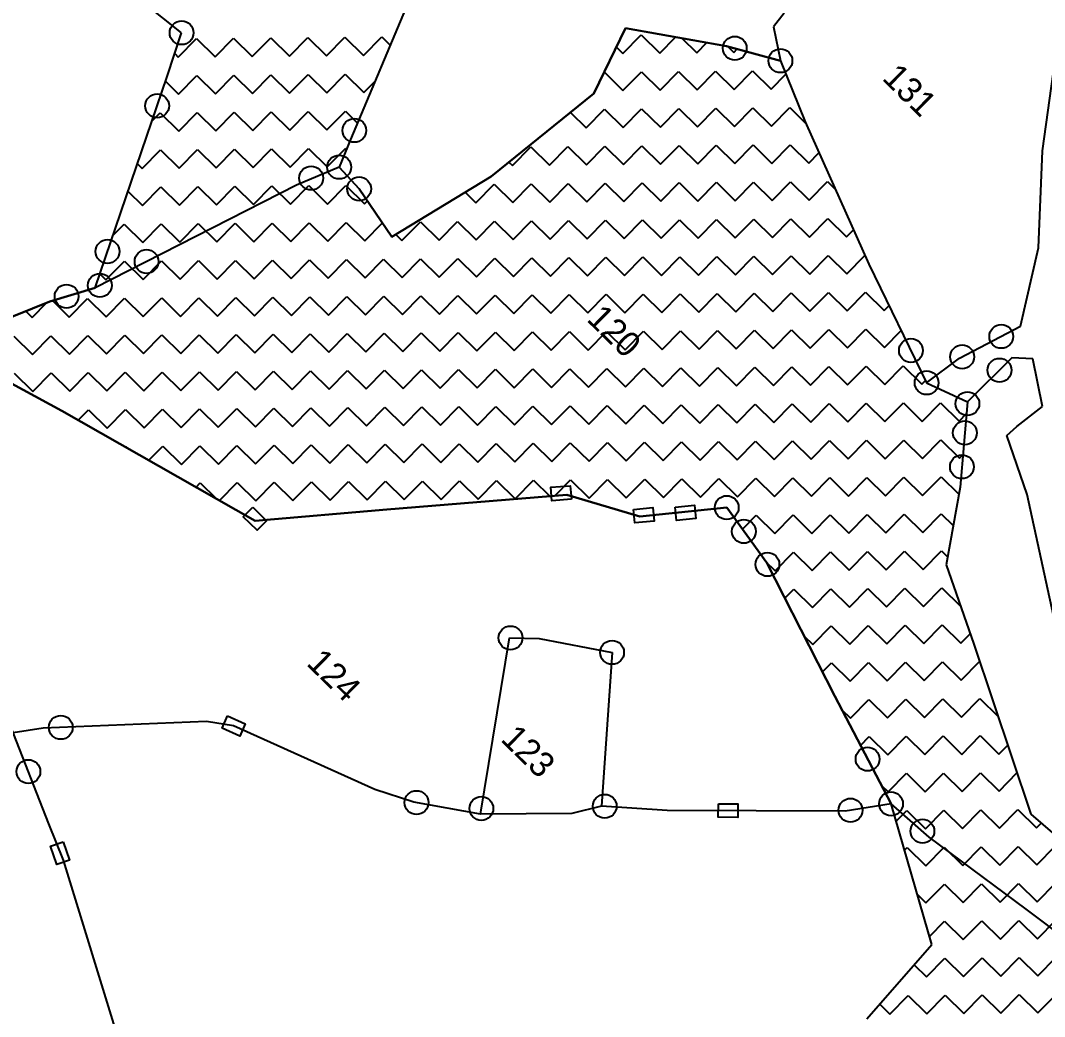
# Model space of a CAD drawing. Header units: metres. Extents: x 342804 to 346854, y 1762918 to 1765966.
# Drawn here: x 344305.1 to 344670.9, y 1764878.8 to 1765234.6 of the extents above; entities that cross this region are included whole.
import ezdxf

# ---------------------------------------------------------------- set-up
doc = ezdxf.new("R2010")
doc.units = ezdxf.units.M
doc.header["$MEASUREMENT"] = 0
for name, color, linetype in [('POLY_HATCH', 12, 'Continuous'), ('POLY_PARCEL', 6, 'Continuous'), ('POLY_WATER', 4, 'Continuous'), ('TEXT_PARCEL', 7, 'Continuous')]:
    doc.layers.add(name, color=color, linetype=linetype)
doc.styles.add('TEXT_MAP', font='')
doc.styles.get('TEXT_MAP').set_extended_font_data('Kruti Dev 050')

msp = doc.modelspace()

# ---------------------------------------------------------------- linework, layer by layer
for points in [[(344501.89, 1765063.65), (344494.97, 1765063.07), (344494.57, 1765067.86), (344501.49, 1765068.43)], [(344388.08, 1765060.8), (344393.03, 1765055.93), (344389.66, 1765052.5), (344384.71, 1765057.37)], [(344524.04, 1765059.89), (344530.95, 1765060.59), (344531.43, 1765055.81), (344524.52, 1765055.11)], [(344538.91, 1765060.82), (344545.82, 1765061.52), (344546.3, 1765056.74), (344539.39, 1765056.04)], [(344379.08, 1764986.2), (344385.42, 1764983.36), (344383.45, 1764978.98), (344377.11, 1764981.82)], [(344554.4, 1764954.76), (344561.34, 1764954.73), (344561.32, 1764949.93), (344554.38, 1764949.96)], [(344320.34, 1764941.17), (344322.59, 1764934.6), (344318.04, 1764933.05), (344315.8, 1764939.62)]]:
    msp.add_lwpolyline(points, close=True)
for centre in [(344362.67, 1765230.26), (344560.25, 1765224.7), (344576.56, 1765220.27), (344353.92, 1765204.14), (344424.36, 1765195.38), (344418.95, 1765182.27), (344408.95, 1765178.35), (344426.07, 1765174.5), (344336.2, 1765152.12), (344350.15, 1765148.52), (344333.45, 1765140.02), (344321.58, 1765136.09), (344655.46, 1765121.77), (344623.19, 1765116.74), (344641.48, 1765114.47), (344654.81, 1765109.68), (344628.8, 1765105.22), (344643.36, 1765097.74), (344642.46, 1765087.33), (344641.4, 1765075.21), (344557.38, 1765060.6), (344563.51, 1765052.12), (344571.91, 1765040.33), (344480.17, 1765014.05), (344516.42, 1765008.88), (344319.49, 1764982.09), (344607.7, 1764970.78), (344307.93, 1764966.28), (344446.56, 1764955.21), (344469.74, 1764953.12), (344513.79, 1764953.91), (344601.59, 1764952.46), (344616.07, 1764954.77), (344627.29, 1764944.99)]:
    msp.add_circle(centre, 4.25)
at = {"layer": 'POLY_HATCH'}
for p, q in [((344458.58, 1765276.53), (344422.99, 1765192.14)), ((344362.67, 1765230.26), (344349.23, 1765240.96)), ((344509.96, 1765208.5), (344521.27, 1765231.92)), ((344521.27, 1765231.92), (344557.26, 1765225.52)), ((344357.49, 1765214.63), (344362.67, 1765230.26)), ((344557.26, 1765225.52), (344576.56, 1765220.27)), ((344576.56, 1765220.27), (344585.4, 1765198.46)), ((344331.8, 1765139.18), (344357.49, 1765214.63)), ((344473.26, 1765178.96), (344509.96, 1765208.5)), ((344585.4, 1765198.46), (344608.13, 1765147.64)), ((344422.99, 1765192.14), (344418.95, 1765182.27)), ((344418.95, 1765182.27), (344426.07, 1765174.5)), ((344437.77, 1765157.39), (344473.26, 1765178.96)), ((344426.07, 1765174.5), (344437.77, 1765157.39)), ((344608.13, 1765147.64), (344628.8, 1765105.22)), ((344315.65, 1765134.3), (344331.8, 1765139.18)), ((344276.78, 1765118.6), (344315.65, 1765134.3)), ((344319.92, 1765095.17), (344276.78, 1765118.6)), ((344628.8, 1765105.22), (344643.42, 1765098.37)), ((344643.42, 1765098.37), (344640.77, 1765067.93)), ((344388.96, 1765055.92), (344319.92, 1765095.17)), ((344640.77, 1765067.93), (344635.75, 1765040.22)), ((344500.22, 1765065.23), (344435.93, 1765059.88)), ((344526.32, 1765057.48), (344500.22, 1765065.23)), ((344435.93, 1765059.88), (344388.96, 1765055.92)), ((344557.38, 1765060.6), (344526.32, 1765057.48)), ((344571.66, 1765040.82), (344557.38, 1765060.6)), ((344595.95, 1764993.28), (344571.66, 1765040.82)), ((344635.75, 1765040.22), (344645.66, 1765011.83)), ((344645.66, 1765011.83), (344666, 1764951.09)), ((344616.07, 1764954.77), (344595.95, 1764993.28)), ((344630.67, 1764904.48), (344616.07, 1764954.77)), ((344666, 1764951.09), (344682.72, 1764936.61)), ((344607.39, 1764877.94), (344630.67, 1764904.48))]:
    msp.add_line(p, q, dxfattribs=at)
at = {"layer": 'POLY_HATCH', "linetype": 'Continuous'}
for p, q in [((344361.46, 1765221.55), (344368.02, 1765228.22)), ((344368.02, 1765228.22), (344374.69, 1765221.66)), ((344374.69, 1765221.66), (344381.25, 1765228.33)), ((344381.25, 1765228.33), (344387.92, 1765221.77)), ((344387.92, 1765221.77), (344394.48, 1765228.44)), ((344394.48, 1765228.44), (344401.15, 1765221.88)), ((344401.15, 1765221.88), (344407.71, 1765228.55)), ((344407.71, 1765228.55), (344414.38, 1765221.99)), ((344414.38, 1765221.99), (344420.94, 1765228.66)), ((344420.94, 1765228.66), (344427.61, 1765222.1)), ((344427.61, 1765222.1), (344434.17, 1765228.77)), ((344434.17, 1765228.77), (344437.19, 1765225.8)), ((344520.22, 1765222.86), (344526.78, 1765229.53)), ((344526.78, 1765229.53), (344533.45, 1765222.97)), ((344533.45, 1765222.97), (344539.13, 1765228.74)), ((344541.31, 1765228.35), (344546.68, 1765223.07)), ((344517.97, 1765225.08), (344520.22, 1765222.86)), ((344546.68, 1765223.07), (344550.3, 1765226.76)), ((344557.64, 1765225.41), (344559.91, 1765223.18)), ((344559.91, 1765223.18), (344561.16, 1765224.46)), ((344360.19, 1765222.8), (344361.46, 1765221.55)), ((344520.33, 1765209.63), (344526.89, 1765216.3)), ((344526.89, 1765216.3), (344533.56, 1765209.74)), ((344533.56, 1765209.74), (344540.12, 1765216.41)), ((344540.12, 1765216.41), (344546.79, 1765209.84)), ((344546.79, 1765209.84), (344553.35, 1765216.51)), ((344553.35, 1765216.51), (344560.02, 1765209.95)), ((344560.02, 1765209.95), (344566.58, 1765216.62)), ((344566.58, 1765216.62), (344573.25, 1765210.06)), ((344356.9, 1765212.92), (344361.57, 1765208.32)), ((344361.57, 1765208.32), (344368.13, 1765214.99)), ((344368.13, 1765214.99), (344374.8, 1765208.43)), ((344374.8, 1765208.43), (344381.36, 1765215.1)), ((344381.36, 1765215.1), (344388.03, 1765208.54)), ((344388.03, 1765208.54), (344394.59, 1765215.21)), ((344394.59, 1765215.21), (344401.26, 1765208.65)), ((344401.26, 1765208.65), (344407.82, 1765215.32)), ((344407.82, 1765215.32), (344414.49, 1765208.76)), ((344414.49, 1765208.76), (344421.05, 1765215.43)), ((344421.05, 1765215.43), (344427.72, 1765208.87)), ((344427.72, 1765208.87), (344431.79, 1765213)), ((344513.67, 1765216.18), (344520.33, 1765209.63)), ((344573.25, 1765210.06), (344578.53, 1765215.42)), ((344352.04, 1765198.64), (344355.01, 1765201.66)), ((344355.01, 1765201.66), (344361.68, 1765195.09)), ((344361.68, 1765195.09), (344368.24, 1765201.76)), ((344368.24, 1765201.76), (344374.91, 1765195.2)), ((344374.91, 1765195.2), (344381.47, 1765201.87)), ((344381.47, 1765201.87), (344388.14, 1765195.31)), ((344388.14, 1765195.31), (344394.7, 1765201.98)), ((344394.7, 1765201.98), (344401.37, 1765195.42)), ((344401.37, 1765195.42), (344407.93, 1765202.09)), ((344407.93, 1765202.09), (344414.6, 1765195.53)), ((344414.6, 1765195.53), (344421.16, 1765202.2)), ((344421.16, 1765202.2), (344425.45, 1765197.98)), ((344501.62, 1765201.78), (344507.21, 1765196.29)), ((344507.21, 1765196.29), (344513.77, 1765202.96)), ((344513.77, 1765202.96), (344520.44, 1765196.4)), ((344520.44, 1765196.4), (344527, 1765203.07)), ((344527, 1765203.07), (344533.67, 1765196.51)), ((344533.67, 1765196.51), (344540.23, 1765203.18)), ((344540.23, 1765203.18), (344546.9, 1765196.61)), ((344546.9, 1765196.61), (344553.46, 1765203.28)), ((344553.46, 1765203.28), (344560.13, 1765196.72)), ((344560.13, 1765196.72), (344566.69, 1765203.39)), ((344566.69, 1765203.39), (344573.36, 1765196.83)), ((344573.36, 1765196.83), (344579.92, 1765203.5)), ((344579.92, 1765203.5), (344585.67, 1765197.84)), ((344348.56, 1765181.76), (344355.12, 1765188.43)), ((344355.12, 1765188.43), (344361.79, 1765181.86)), ((344361.79, 1765181.86), (344368.35, 1765188.53)), ((344368.35, 1765188.53), (344375.02, 1765181.97)), ((344375.02, 1765181.97), (344381.58, 1765188.64)), ((344381.58, 1765188.64), (344388.25, 1765182.08)), ((344388.25, 1765182.08), (344394.81, 1765188.75)), ((344394.81, 1765188.75), (344401.48, 1765182.19)), ((344401.48, 1765182.19), (344408.04, 1765188.86)), ((344408.04, 1765188.86), (344414.71, 1765182.3)), ((344414.71, 1765182.3), (344421.27, 1765188.97)), ((344421.27, 1765188.97), (344421.57, 1765188.67)), ((344480.86, 1765182.84), (344487.42, 1765189.51)), ((344487.42, 1765189.51), (344494.09, 1765182.95)), ((344494.09, 1765182.95), (344500.65, 1765189.62)), ((344500.65, 1765189.62), (344507.32, 1765183.06)), ((344507.32, 1765183.06), (344513.88, 1765189.73)), ((344513.88, 1765189.73), (344520.55, 1765183.17)), ((344520.55, 1765183.17), (344527.11, 1765189.84)), ((344527.11, 1765189.84), (344533.78, 1765183.28)), ((344533.78, 1765183.28), (344540.34, 1765189.94)), ((344540.34, 1765189.94), (344547.01, 1765183.38)), ((344547.01, 1765183.38), (344553.57, 1765190.05)), ((344553.57, 1765190.05), (344560.24, 1765183.49)), ((344560.24, 1765183.49), (344566.8, 1765190.16)), ((344566.8, 1765190.16), (344573.47, 1765183.6)), ((344573.47, 1765183.6), (344580.03, 1765190.27)), ((344580.03, 1765190.27), (344586.7, 1765183.71)), ((344586.7, 1765183.71), (344590.34, 1765187.41)), ((344346.86, 1765183.42), (344348.56, 1765181.76)), ((344479.61, 1765184.07), (344480.86, 1765182.84)), ((344467.74, 1765169.5), (344474.3, 1765176.17)), ((344474.3, 1765176.17), (344480.97, 1765169.61)), ((344480.97, 1765169.61), (344487.53, 1765176.28)), ((344487.53, 1765176.28), (344494.2, 1765169.72)), ((344494.2, 1765169.72), (344500.76, 1765176.39)), ((344500.76, 1765176.39), (344507.43, 1765169.83)), ((344507.43, 1765169.83), (344513.99, 1765176.5)), ((344513.99, 1765176.5), (344520.66, 1765169.94)), ((344520.66, 1765169.94), (344527.22, 1765176.61)), ((344527.22, 1765176.61), (344533.89, 1765170.05)), ((344533.89, 1765170.05), (344540.45, 1765176.71)), ((344540.45, 1765176.71), (344547.12, 1765170.15)), ((344547.12, 1765170.15), (344553.68, 1765176.82)), ((344553.68, 1765176.82), (344560.35, 1765170.26)), ((344560.35, 1765170.26), (344566.91, 1765176.93)), ((344566.91, 1765176.93), (344573.58, 1765170.37)), ((344573.58, 1765170.37), (344580.14, 1765177.04)), ((344580.14, 1765177.04), (344586.81, 1765170.48)), ((344586.81, 1765170.48), (344593.37, 1765177.15)), ((344593.37, 1765177.15), (344596.15, 1765174.41)), ((344343.52, 1765173.59), (344348.66, 1765168.53)), ((344348.66, 1765168.53), (344355.23, 1765175.2)), ((344355.23, 1765175.2), (344361.89, 1765168.63)), ((344361.89, 1765168.63), (344368.46, 1765175.3)), ((344368.46, 1765175.3), (344375.12, 1765168.74)), ((344375.12, 1765168.74), (344381.69, 1765175.41)), ((344381.69, 1765175.41), (344388.35, 1765168.85)), ((344388.35, 1765168.85), (344394.92, 1765175.52)), ((344394.92, 1765175.52), (344401.59, 1765168.96)), ((344401.59, 1765168.96), (344408.15, 1765175.63)), ((344408.15, 1765175.63), (344414.82, 1765169.07)), ((344414.82, 1765169.07), (344421.38, 1765175.74)), ((344421.38, 1765175.74), (344428.05, 1765169.18)), ((344463.9, 1765173.27), (344467.74, 1765169.5)), ((344428.05, 1765169.18), (344429.03, 1765170.17)), ((344338.15, 1765157.84), (344342.1, 1765161.86)), ((344342.1, 1765161.86), (344348.77, 1765155.3)), ((344348.77, 1765155.3), (344355.33, 1765161.97)), ((344355.33, 1765161.97), (344362, 1765155.4)), ((344362, 1765155.4), (344368.56, 1765162.07)), ((344368.56, 1765162.07), (344375.23, 1765155.51)), ((344375.23, 1765155.51), (344381.79, 1765162.18)), ((344381.79, 1765162.18), (344388.46, 1765155.62)), ((344388.46, 1765155.62), (344395.02, 1765162.29)), ((344395.02, 1765162.29), (344401.69, 1765155.73)), ((344401.69, 1765155.73), (344408.25, 1765162.4)), ((344408.25, 1765162.4), (344414.92, 1765155.84)), ((344414.92, 1765155.84), (344421.48, 1765162.51)), ((344421.48, 1765162.51), (344428.15, 1765155.95)), ((344428.15, 1765155.95), (344434.41, 1765162.31)), ((344441.38, 1765156.06), (344447.94, 1765162.73)), ((344447.94, 1765162.73), (344454.61, 1765156.16)), ((344454.61, 1765156.16), (344461.17, 1765162.83)), ((344461.17, 1765162.83), (344467.84, 1765156.27)), ((344467.84, 1765156.27), (344474.4, 1765162.94)), ((344474.4, 1765162.94), (344481.07, 1765156.38)), ((344481.07, 1765156.38), (344487.63, 1765163.05)), ((344487.63, 1765163.05), (344494.3, 1765156.49)), ((344494.3, 1765156.49), (344500.86, 1765163.16)), ((344500.86, 1765163.16), (344507.53, 1765156.6)), ((344507.53, 1765156.6), (344514.09, 1765163.27)), ((344514.09, 1765163.27), (344520.76, 1765156.71)), ((344520.76, 1765156.71), (344527.32, 1765163.38)), ((344527.32, 1765163.38), (344533.99, 1765156.82)), ((344533.99, 1765156.82), (344540.56, 1765163.48)), ((344540.56, 1765163.48), (344547.22, 1765156.92)), ((344547.22, 1765156.92), (344553.79, 1765163.59)), ((344553.79, 1765163.59), (344560.45, 1765157.03)), ((344560.45, 1765157.03), (344567.02, 1765163.7)), ((344567.02, 1765163.7), (344573.68, 1765157.14)), ((344573.68, 1765157.14), (344580.25, 1765163.81)), ((344580.25, 1765163.81), (344586.91, 1765157.25)), ((344586.91, 1765157.25), (344593.48, 1765163.92)), ((344593.48, 1765163.92), (344600.14, 1765157.36)), ((344439.17, 1765158.24), (344441.38, 1765156.06)), ((344600.14, 1765157.36), (344602.64, 1765159.9)), ((344547.33, 1765143.69), (344553.89, 1765150.36)), ((344553.89, 1765150.36), (344560.56, 1765143.8)), ((344560.56, 1765143.8), (344567.12, 1765150.47)), ((344567.12, 1765150.47), (344573.79, 1765143.91)), ((344573.79, 1765143.91), (344580.35, 1765150.58)), ((344580.35, 1765150.58), (344587.02, 1765144.02)), ((344587.02, 1765144.02), (344593.58, 1765150.69)), ((344593.58, 1765150.69), (344600.25, 1765144.13)), ((344600.25, 1765144.13), (344606.74, 1765150.73)), ((344335.65, 1765141.96), (344342.21, 1765148.63)), ((344342.21, 1765148.63), (344348.88, 1765142.07)), ((344348.88, 1765142.07), (344355.44, 1765148.74)), ((344355.44, 1765148.74), (344362.11, 1765142.17)), ((344362.11, 1765142.17), (344368.67, 1765148.84)), ((344368.67, 1765148.84), (344375.34, 1765142.28)), ((344375.34, 1765142.28), (344381.9, 1765148.95)), ((344381.9, 1765148.95), (344388.57, 1765142.39)), ((344388.57, 1765142.39), (344395.13, 1765149.06)), ((344395.13, 1765149.06), (344401.8, 1765142.5)), ((344401.8, 1765142.5), (344408.36, 1765149.17)), ((344408.36, 1765149.17), (344415.03, 1765142.61)), ((344415.03, 1765142.61), (344421.59, 1765149.28)), ((344421.59, 1765149.28), (344428.26, 1765142.72)), ((344428.26, 1765142.72), (344434.82, 1765149.39)), ((344434.82, 1765149.39), (344441.49, 1765142.83)), ((344441.49, 1765142.83), (344448.05, 1765149.5)), ((344448.05, 1765149.5), (344454.72, 1765142.93)), ((344454.72, 1765142.93), (344461.28, 1765149.6)), ((344461.28, 1765149.6), (344467.95, 1765143.04)), ((344467.95, 1765143.04), (344474.51, 1765149.71)), ((344474.51, 1765149.71), (344481.18, 1765143.15)), ((344481.18, 1765143.15), (344487.74, 1765149.82)), ((344487.74, 1765149.82), (344494.41, 1765143.26)), ((344494.41, 1765143.26), (344500.97, 1765149.93)), ((344500.97, 1765149.93), (344507.64, 1765143.37)), ((344507.64, 1765143.37), (344514.2, 1765150.04)), ((344514.2, 1765150.04), (344520.87, 1765143.48)), ((344520.87, 1765143.48), (344527.43, 1765150.15)), ((344527.43, 1765150.15), (344534.1, 1765143.59)), ((344534.1, 1765143.59), (344540.66, 1765150.25)), ((344540.66, 1765150.25), (344547.33, 1765143.69)), ((344333.48, 1765144.1), (344335.65, 1765141.96)), ((344388.68, 1765129.16), (344395.24, 1765135.83)), ((344395.24, 1765135.83), (344401.91, 1765129.27)), ((344401.91, 1765129.27), (344408.47, 1765135.94)), ((344408.47, 1765135.94), (344415.14, 1765129.38)), ((344415.14, 1765129.38), (344421.7, 1765136.05)), ((344421.7, 1765136.05), (344428.37, 1765129.49)), ((344428.37, 1765129.49), (344434.93, 1765136.16)), ((344434.93, 1765136.16), (344441.6, 1765129.6)), ((344441.6, 1765129.6), (344448.16, 1765136.26)), ((344448.16, 1765136.26), (344454.83, 1765129.7)), ((344454.83, 1765129.7), (344461.39, 1765136.37)), ((344461.39, 1765136.37), (344468.06, 1765129.81)), ((344468.06, 1765129.81), (344474.62, 1765136.48)), ((344474.62, 1765136.48), (344481.29, 1765129.92)), ((344481.29, 1765129.92), (344487.85, 1765136.59)), ((344487.85, 1765136.59), (344494.52, 1765130.03)), ((344494.52, 1765130.03), (344501.08, 1765136.7)), ((344501.08, 1765136.7), (344507.75, 1765130.14)), ((344507.75, 1765130.14), (344514.31, 1765136.81)), ((344514.31, 1765136.81), (344520.98, 1765130.25)), ((344520.98, 1765130.25), (344527.54, 1765136.92)), ((344527.54, 1765136.92), (344534.21, 1765130.36)), ((344534.21, 1765130.36), (344540.77, 1765137.02)), ((344540.77, 1765137.02), (344547.44, 1765130.46)), ((344547.44, 1765130.46), (344554, 1765137.13)), ((344554, 1765137.13), (344560.67, 1765130.57)), ((344560.67, 1765130.57), (344567.23, 1765137.24)), ((344567.23, 1765137.24), (344573.9, 1765130.68)), ((344573.9, 1765130.68), (344580.46, 1765137.35)), ((344580.46, 1765137.35), (344587.13, 1765130.79)), ((344587.13, 1765130.79), (344593.69, 1765137.46)), ((344593.69, 1765137.46), (344600.36, 1765130.9)), ((344600.36, 1765130.9), (344606.92, 1765137.57)), ((344606.92, 1765137.57), (344613.59, 1765131.01)), ((344309.3, 1765128.51), (344314.56, 1765133.86)), ((344316.5, 1765134.55), (344322.53, 1765128.62)), ((344322.53, 1765128.62), (344329.09, 1765135.29)), ((344329.09, 1765135.29), (344335.76, 1765128.73)), ((344335.76, 1765128.73), (344342.32, 1765135.4)), ((344342.32, 1765135.4), (344348.99, 1765128.84)), ((344348.99, 1765128.84), (344355.55, 1765135.51)), ((344355.55, 1765135.51), (344362.22, 1765128.94)), ((344362.22, 1765128.94), (344368.78, 1765135.61)), ((344368.78, 1765135.61), (344375.45, 1765129.05)), ((344375.45, 1765129.05), (344382.01, 1765135.72)), ((344382.01, 1765135.72), (344388.68, 1765129.16)), ((344613.59, 1765131.01), (344615.36, 1765132.8)), ((344306.98, 1765130.79), (344309.3, 1765128.51)), ((344302.74, 1765121.84), (344309.41, 1765115.28)), ((344309.41, 1765115.28), (344315.97, 1765121.95)), ((344315.97, 1765121.95), (344322.64, 1765115.39)), ((344322.64, 1765115.39), (344329.2, 1765122.06)), ((344329.2, 1765122.06), (344335.87, 1765115.5)), ((344335.87, 1765115.5), (344342.43, 1765122.17)), ((344342.43, 1765122.17), (344349.1, 1765115.61)), ((344349.1, 1765115.61), (344355.66, 1765122.28)), ((344355.66, 1765122.28), (344362.33, 1765115.71)), ((344362.33, 1765115.71), (344368.89, 1765122.38)), ((344368.89, 1765122.38), (344375.56, 1765115.82)), ((344375.56, 1765115.82), (344382.12, 1765122.49)), ((344382.12, 1765122.49), (344388.79, 1765115.93)), ((344388.79, 1765115.93), (344395.35, 1765122.6)), ((344395.35, 1765122.6), (344402.02, 1765116.04)), ((344402.02, 1765116.04), (344408.58, 1765122.71)), ((344408.58, 1765122.71), (344415.25, 1765116.15)), ((344415.25, 1765116.15), (344421.81, 1765122.82)), ((344421.81, 1765122.82), (344428.48, 1765116.26)), ((344428.48, 1765116.26), (344435.04, 1765122.93)), ((344435.04, 1765122.93), (344441.71, 1765116.37)), ((344441.71, 1765116.37), (344448.27, 1765123.03)), ((344448.27, 1765123.03), (344454.94, 1765116.47)), ((344454.94, 1765116.47), (344461.5, 1765123.14)), ((344461.5, 1765123.14), (344468.17, 1765116.58)), ((344468.17, 1765116.58), (344474.73, 1765123.25)), ((344474.73, 1765123.25), (344481.4, 1765116.69)), ((344481.4, 1765116.69), (344487.96, 1765123.36)), ((344487.96, 1765123.36), (344494.63, 1765116.8)), ((344494.63, 1765116.8), (344501.19, 1765123.47)), ((344501.19, 1765123.47), (344507.86, 1765116.91)), ((344507.86, 1765116.91), (344514.42, 1765123.58)), ((344514.42, 1765123.58), (344521.09, 1765117.02)), ((344521.09, 1765117.02), (344527.65, 1765123.69)), ((344527.65, 1765123.69), (344534.32, 1765117.13)), ((344534.32, 1765117.13), (344540.88, 1765123.79)), ((344540.88, 1765123.79), (344547.55, 1765117.23)), ((344547.55, 1765117.23), (344554.11, 1765123.9)), ((344554.11, 1765123.9), (344560.78, 1765117.34)), ((344560.78, 1765117.34), (344567.34, 1765124.01)), ((344567.34, 1765124.01), (344574.01, 1765117.45)), ((344574.01, 1765117.45), (344580.57, 1765124.12)), ((344580.57, 1765124.12), (344587.24, 1765117.56)), ((344587.24, 1765117.56), (344593.8, 1765124.23)), ((344593.8, 1765124.23), (344600.47, 1765117.67)), ((344600.47, 1765117.67), (344607.03, 1765124.34)), ((344607.03, 1765124.34), (344613.7, 1765117.78)), ((344613.7, 1765117.78), (344619.71, 1765123.88)), ((344481.51, 1765103.46), (344488.07, 1765110.13)), ((344488.07, 1765110.13), (344494.74, 1765103.57)), ((344494.74, 1765103.57), (344501.3, 1765110.24)), ((344501.3, 1765110.24), (344507.97, 1765103.68)), ((344507.97, 1765103.68), (344514.53, 1765110.35)), ((344514.53, 1765110.35), (344521.2, 1765103.79)), ((344521.2, 1765103.79), (344527.76, 1765110.46)), ((344527.76, 1765110.46), (344534.43, 1765103.9)), ((344534.43, 1765103.9), (344540.99, 1765110.56)), ((344540.99, 1765110.56), (344547.66, 1765104)), ((344547.66, 1765104), (344554.22, 1765110.67)), ((344554.22, 1765110.67), (344560.89, 1765104.11)), ((344560.89, 1765104.11), (344567.45, 1765110.78)), ((344567.45, 1765110.78), (344574.12, 1765104.22)), ((344574.12, 1765104.22), (344580.68, 1765110.89)), ((344580.68, 1765110.89), (344587.35, 1765104.33)), ((344587.35, 1765104.33), (344593.91, 1765111)), ((344593.91, 1765111), (344600.58, 1765104.44)), ((344600.58, 1765104.44), (344607.14, 1765111.11)), ((344607.14, 1765111.11), (344613.81, 1765104.55)), ((344613.81, 1765104.55), (344620.37, 1765111.22)), ((344620.37, 1765111.22), (344627.04, 1765104.66)), ((344302.85, 1765108.61), (344309.52, 1765102.05)), ((344309.52, 1765102.05), (344316.08, 1765108.72)), ((344316.08, 1765108.72), (344322.75, 1765102.16)), ((344322.75, 1765102.16), (344329.31, 1765108.83)), ((344329.31, 1765108.83), (344335.98, 1765102.27)), ((344335.98, 1765102.27), (344342.54, 1765108.94)), ((344342.54, 1765108.94), (344349.21, 1765102.38)), ((344349.21, 1765102.38), (344355.77, 1765109.05)), ((344355.77, 1765109.05), (344362.44, 1765102.48)), ((344362.44, 1765102.48), (344369, 1765109.15)), ((344369, 1765109.15), (344375.67, 1765102.59)), ((344375.67, 1765102.59), (344382.23, 1765109.26)), ((344382.23, 1765109.26), (344388.9, 1765102.7)), ((344388.9, 1765102.7), (344395.46, 1765109.37)), ((344395.46, 1765109.37), (344402.13, 1765102.81)), ((344402.13, 1765102.81), (344408.69, 1765109.48)), ((344408.69, 1765109.48), (344415.36, 1765102.92)), ((344415.36, 1765102.92), (344421.92, 1765109.59)), ((344421.92, 1765109.59), (344428.59, 1765103.03)), ((344428.59, 1765103.03), (344435.15, 1765109.7)), ((344435.15, 1765109.7), (344441.82, 1765103.14)), ((344441.82, 1765103.14), (344448.38, 1765109.8)), ((344448.38, 1765109.8), (344455.05, 1765103.24)), ((344455.05, 1765103.24), (344461.61, 1765109.91)), ((344461.61, 1765109.91), (344468.28, 1765103.35)), ((344468.28, 1765103.35), (344474.84, 1765110.02)), ((344474.84, 1765110.02), (344481.51, 1765103.46)), ((344627.04, 1765104.66), (344628.4, 1765106.04)), ((344325.74, 1765091.86), (344329.42, 1765095.6)), ((344329.42, 1765095.6), (344336.09, 1765089.04)), ((344336.09, 1765089.04), (344342.65, 1765095.71)), ((344342.65, 1765095.71), (344349.32, 1765089.15)), ((344349.32, 1765089.15), (344355.88, 1765095.81)), ((344355.88, 1765095.81), (344362.55, 1765089.25)), ((344362.55, 1765089.25), (344369.11, 1765095.92)), ((344369.11, 1765095.92), (344375.78, 1765089.36)), ((344375.78, 1765089.36), (344382.34, 1765096.03)), ((344382.34, 1765096.03), (344389.01, 1765089.47)), ((344389.01, 1765089.47), (344395.57, 1765096.14)), ((344395.57, 1765096.14), (344402.24, 1765089.58)), ((344402.24, 1765089.58), (344408.8, 1765096.25)), ((344408.8, 1765096.25), (344415.47, 1765089.69)), ((344415.47, 1765089.69), (344422.03, 1765096.36)), ((344422.03, 1765096.36), (344428.7, 1765089.8)), ((344428.7, 1765089.8), (344435.26, 1765096.47)), ((344435.26, 1765096.47), (344441.93, 1765089.91)), ((344441.93, 1765089.91), (344448.49, 1765096.57)), ((344448.49, 1765096.57), (344455.16, 1765090.01)), ((344455.16, 1765090.01), (344461.72, 1765096.68)), ((344461.72, 1765096.68), (344468.39, 1765090.12)), ((344468.39, 1765090.12), (344474.95, 1765096.79)), ((344474.95, 1765096.79), (344481.62, 1765090.23)), ((344481.62, 1765090.23), (344488.18, 1765096.9)), ((344488.18, 1765096.9), (344494.85, 1765090.34)), ((344494.85, 1765090.34), (344501.41, 1765097.01)), ((344501.41, 1765097.01), (344508.08, 1765090.45)), ((344508.08, 1765090.45), (344514.64, 1765097.12)), ((344514.64, 1765097.12), (344521.31, 1765090.56)), ((344521.31, 1765090.56), (344527.87, 1765097.23)), ((344527.87, 1765097.23), (344534.54, 1765090.67)), ((344534.54, 1765090.67), (344541.1, 1765097.33)), ((344541.1, 1765097.33), (344547.77, 1765090.77)), ((344547.77, 1765090.77), (344554.33, 1765097.44)), ((344554.33, 1765097.44), (344561, 1765090.88)), ((344561, 1765090.88), (344567.56, 1765097.55)), ((344567.56, 1765097.55), (344574.23, 1765090.99)), ((344574.23, 1765090.99), (344580.79, 1765097.66)), ((344580.79, 1765097.66), (344587.46, 1765091.1)), ((344587.46, 1765091.1), (344594.02, 1765097.77)), ((344594.02, 1765097.77), (344600.69, 1765091.21)), ((344600.69, 1765091.21), (344607.25, 1765097.88)), ((344607.25, 1765097.88), (344613.92, 1765091.32)), ((344613.92, 1765091.32), (344620.48, 1765097.99)), ((344620.48, 1765097.99), (344627.15, 1765091.42)), ((344627.15, 1765091.42), (344633.71, 1765098.09)), ((344633.71, 1765098.09), (344640.38, 1765091.53)), ((344640.38, 1765091.53), (344643.06, 1765094.26)), ((344587.57, 1765077.87), (344594.13, 1765084.54)), ((344594.13, 1765084.54), (344600.8, 1765077.98)), ((344600.8, 1765077.98), (344607.36, 1765084.65)), ((344607.36, 1765084.65), (344614.03, 1765078.09)), ((344614.03, 1765078.09), (344620.59, 1765084.76)), ((344620.59, 1765084.76), (344627.26, 1765078.19)), ((344627.26, 1765078.19), (344633.82, 1765084.86)), ((344633.82, 1765084.86), (344640.49, 1765078.3)), ((344342.57, 1765082.29), (344342.76, 1765082.48)), ((344342.76, 1765082.48), (344343.46, 1765081.78)), ((344350.99, 1765077.5), (344355.99, 1765082.58)), ((344355.99, 1765082.58), (344362.65, 1765076.02)), ((344362.65, 1765076.02), (344369.22, 1765082.69)), ((344369.22, 1765082.69), (344375.88, 1765076.13)), ((344375.88, 1765076.13), (344382.45, 1765082.8)), ((344382.45, 1765082.8), (344389.11, 1765076.24)), ((344389.11, 1765076.24), (344395.68, 1765082.91)), ((344395.68, 1765082.91), (344402.34, 1765076.35)), ((344402.34, 1765076.35), (344408.91, 1765083.02)), ((344408.91, 1765083.02), (344415.57, 1765076.46)), ((344415.57, 1765076.46), (344422.14, 1765083.13)), ((344422.14, 1765083.13), (344428.8, 1765076.57)), ((344428.8, 1765076.57), (344435.37, 1765083.24)), ((344435.37, 1765083.24), (344442.04, 1765076.68)), ((344442.04, 1765076.68), (344448.6, 1765083.34)), ((344448.6, 1765083.34), (344455.27, 1765076.78)), ((344455.27, 1765076.78), (344461.83, 1765083.45)), ((344461.83, 1765083.45), (344468.5, 1765076.89)), ((344468.5, 1765076.89), (344475.06, 1765083.56)), ((344475.06, 1765083.56), (344481.73, 1765077)), ((344481.73, 1765077), (344488.29, 1765083.67)), ((344488.29, 1765083.67), (344494.96, 1765077.11)), ((344494.96, 1765077.11), (344501.52, 1765083.78)), ((344501.52, 1765083.78), (344508.19, 1765077.22)), ((344508.19, 1765077.22), (344514.75, 1765083.89)), ((344514.75, 1765083.89), (344521.42, 1765077.33)), ((344521.42, 1765077.33), (344527.98, 1765084)), ((344527.98, 1765084), (344534.65, 1765077.44)), ((344534.65, 1765077.44), (344541.21, 1765084.1)), ((344541.21, 1765084.1), (344547.88, 1765077.54)), ((344547.88, 1765077.54), (344554.44, 1765084.21)), ((344554.44, 1765084.21), (344561.11, 1765077.65)), ((344561.11, 1765077.65), (344567.67, 1765084.32)), ((344567.67, 1765084.32), (344574.34, 1765077.76)), ((344574.34, 1765077.76), (344580.9, 1765084.43)), ((344580.9, 1765084.43), (344587.57, 1765077.87)), ((344640.49, 1765078.3), (344641.79, 1765079.62)), ((344415.68, 1765063.23), (344422.24, 1765069.9)), ((344422.24, 1765069.9), (344428.91, 1765063.34)), ((344428.91, 1765063.34), (344435.47, 1765070.01)), ((344435.47, 1765070.01), (344442.14, 1765063.45)), ((344442.14, 1765063.45), (344448.7, 1765070.11)), ((344448.7, 1765070.11), (344455.37, 1765063.55)), ((344455.37, 1765063.55), (344461.93, 1765070.22)), ((344461.93, 1765070.22), (344468.6, 1765063.66)), ((344468.6, 1765063.66), (344475.16, 1765070.33)), ((344475.16, 1765070.33), (344481.83, 1765063.77)), ((344481.83, 1765063.77), (344488.39, 1765070.44)), ((344488.39, 1765070.44), (344494.2, 1765064.73)), ((344496.06, 1765064.89), (344501.62, 1765070.55)), ((344501.62, 1765070.55), (344508.29, 1765063.99)), ((344508.29, 1765063.99), (344514.85, 1765070.66)), ((344514.85, 1765070.66), (344521.52, 1765064.1)), ((344521.52, 1765064.1), (344528.08, 1765070.77)), ((344528.08, 1765070.77), (344534.75, 1765064.21)), ((344534.75, 1765064.21), (344541.31, 1765070.87)), ((344541.31, 1765070.87), (344547.98, 1765064.31)), ((344547.98, 1765064.31), (344554.54, 1765070.98)), ((344554.54, 1765070.98), (344561.21, 1765064.42)), ((344561.21, 1765064.42), (344567.77, 1765071.09)), ((344567.77, 1765071.09), (344574.44, 1765064.53)), ((344574.44, 1765064.53), (344581.01, 1765071.2)), ((344581.01, 1765071.2), (344587.67, 1765064.64)), ((344587.67, 1765064.64), (344594.24, 1765071.31)), ((344594.24, 1765071.31), (344600.9, 1765064.75)), ((344600.9, 1765064.75), (344607.47, 1765071.42)), ((344607.47, 1765071.42), (344614.13, 1765064.86)), ((344614.13, 1765064.86), (344620.7, 1765071.53)), ((344620.7, 1765071.53), (344627.36, 1765064.96)), ((344627.36, 1765064.96), (344633.93, 1765071.63)), ((344633.93, 1765071.63), (344640.3, 1765065.36)), ((344367.82, 1765067.93), (344369.32, 1765069.46)), ((344369.32, 1765069.46), (344375.06, 1765063.82)), ((344376.24, 1765063.15), (344382.55, 1765069.57)), ((344382.55, 1765069.57), (344389.22, 1765063.01)), ((344389.22, 1765063.01), (344395.78, 1765069.68)), ((344395.78, 1765069.68), (344402.45, 1765063.12)), ((344402.45, 1765063.12), (344409.01, 1765069.79)), ((344409.01, 1765069.79), (344415.68, 1765063.23)), ((344562.97, 1765052.87), (344567.88, 1765057.86)), ((344567.88, 1765057.86), (344574.55, 1765051.3)), ((344574.55, 1765051.3), (344581.11, 1765057.97)), ((344581.11, 1765057.97), (344587.78, 1765051.41)), ((344587.78, 1765051.41), (344594.34, 1765058.08)), ((344594.34, 1765058.08), (344601.01, 1765051.52)), ((344601.01, 1765051.52), (344607.57, 1765058.19)), ((344607.57, 1765058.19), (344614.24, 1765051.63)), ((344614.24, 1765051.63), (344620.8, 1765058.3)), ((344620.8, 1765058.3), (344627.47, 1765051.73)), ((344627.47, 1765051.73), (344634.03, 1765058.4)), ((344634.03, 1765058.4), (344638.29, 1765054.22)), ((344574.66, 1765038.07), (344581.22, 1765044.74)), ((344581.22, 1765044.74), (344587.89, 1765038.18)), ((344587.89, 1765038.18), (344594.45, 1765044.85)), ((344594.45, 1765044.85), (344601.12, 1765038.29)), ((344601.12, 1765038.29), (344607.68, 1765044.96)), ((344607.68, 1765044.96), (344614.35, 1765038.4)), ((344614.35, 1765038.4), (344620.91, 1765045.07)), ((344620.91, 1765045.07), (344627.58, 1765038.5)), ((344627.58, 1765038.5), (344634.14, 1765045.17)), ((344634.14, 1765045.17), (344636.27, 1765043.08)), ((344571.17, 1765041.51), (344574.66, 1765038.07)), ((344578.1, 1765028.22), (344581.33, 1765031.51)), ((344581.33, 1765031.51), (344588, 1765024.95)), ((344588, 1765024.95), (344594.56, 1765031.62)), ((344594.56, 1765031.62), (344601.23, 1765025.06)), ((344601.23, 1765025.06), (344607.79, 1765031.73)), ((344607.79, 1765031.73), (344614.46, 1765025.17)), ((344614.46, 1765025.17), (344621.02, 1765031.84)), ((344621.02, 1765031.84), (344627.69, 1765025.27)), ((344627.69, 1765025.27), (344634.25, 1765031.94)), ((344634.25, 1765031.94), (344640.92, 1765025.38)), ((344640.92, 1765025.38), (344640.93, 1765025.39)), ((344627.8, 1765012.04), (344634.36, 1765018.71)), ((344634.36, 1765018.71), (344641.03, 1765012.15)), ((344588.11, 1765011.72), (344594.67, 1765018.39)), ((344594.67, 1765018.39), (344601.34, 1765011.83)), ((344601.34, 1765011.83), (344607.9, 1765018.5)), ((344607.9, 1765018.5), (344614.57, 1765011.94)), ((344614.57, 1765011.94), (344621.13, 1765018.61)), ((344621.13, 1765018.61), (344627.8, 1765012.04)), ((344641.03, 1765012.15), (344644.36, 1765015.54)), ((344584.93, 1765014.84), (344588.11, 1765011.72)), ((344591.55, 1765001.88), (344594.78, 1765005.16)), ((344594.78, 1765005.16), (344601.45, 1764998.6)), ((344601.45, 1764998.6), (344608.01, 1765005.27)), ((344608.01, 1765005.27), (344614.68, 1764998.71)), ((344614.68, 1764998.71), (344621.24, 1765005.38)), ((344621.24, 1765005.38), (344627.91, 1764998.81)), ((344627.91, 1764998.81), (344634.47, 1765005.48)), ((344634.47, 1765005.48), (344641.14, 1764998.92)), ((344641.14, 1764998.92), (344647.7, 1765005.59)), ((344647.7, 1765005.59), (344647.77, 1765005.52)), ((344601.56, 1764985.37), (344608.12, 1764992.04)), ((344608.12, 1764992.04), (344614.79, 1764985.48)), ((344614.79, 1764985.48), (344621.35, 1764992.15)), ((344621.35, 1764992.15), (344628.02, 1764985.58)), ((344628.02, 1764985.58), (344634.58, 1764992.25)), ((344634.58, 1764992.25), (344641.25, 1764985.69)), ((344641.25, 1764985.69), (344647.81, 1764992.36)), ((344647.81, 1764992.36), (344654.33, 1764985.94)), ((344598.52, 1764988.35), (344601.56, 1764985.37)), ((344605.14, 1764975.67), (344608.22, 1764978.81)), ((344608.22, 1764978.81), (344614.89, 1764972.25)), ((344614.89, 1764972.25), (344621.45, 1764978.92)), ((344621.45, 1764978.92), (344628.12, 1764972.35)), ((344628.12, 1764972.35), (344634.69, 1764979.02)), ((344634.69, 1764979.02), (344641.35, 1764972.46)), ((344641.35, 1764972.46), (344647.92, 1764979.13)), ((344647.92, 1764979.13), (344654.58, 1764972.57)), ((344654.58, 1764972.57), (344657.74, 1764975.78)), ((344615, 1764959.02), (344621.56, 1764965.68)), ((344621.56, 1764965.68), (344628.23, 1764959.12)), ((344628.23, 1764959.12), (344634.79, 1764965.79)), ((344634.79, 1764965.79), (344641.46, 1764959.23)), ((344641.46, 1764959.23), (344648.02, 1764965.9)), ((344648.02, 1764965.9), (344654.69, 1764959.34)), ((344654.69, 1764959.34), (344661.07, 1764965.82)), ((344612.62, 1764961.36), (344615, 1764959.02)), ((344617.86, 1764948.58), (344621.67, 1764952.45)), ((344621.67, 1764952.45), (344628.34, 1764945.89)), ((344628.34, 1764945.89), (344634.9, 1764952.56)), ((344634.9, 1764952.56), (344641.57, 1764946)), ((344641.57, 1764946), (344648.13, 1764952.67)), ((344648.13, 1764952.67), (344654.8, 1764946.11)), ((344654.8, 1764946.11), (344661.36, 1764952.78)), ((344661.36, 1764952.78), (344668.03, 1764946.22)), ((344668.03, 1764946.22), (344669.69, 1764947.9)), ((344620.85, 1764938.28), (344621.78, 1764939.22)), ((344621.78, 1764939.22), (344628.45, 1764932.66)), ((344628.45, 1764932.66), (344635.01, 1764939.33)), ((344635.01, 1764939.33), (344641.68, 1764932.77)), ((344641.68, 1764932.77), (344648.24, 1764939.44)), ((344648.24, 1764939.44), (344654.91, 1764932.88)), ((344654.91, 1764932.88), (344661.47, 1764939.55)), ((344661.47, 1764939.55), (344668.14, 1764932.99)), ((344668.14, 1764932.99), (344674.7, 1764939.66)), ((344628.56, 1764919.43), (344635.12, 1764926.1)), ((344635.12, 1764926.1), (344641.79, 1764919.54)), ((344641.79, 1764919.54), (344648.35, 1764926.21)), ((344648.35, 1764926.21), (344655.02, 1764919.65)), ((344655.02, 1764919.65), (344661.58, 1764926.32)), ((344661.58, 1764926.32), (344668.25, 1764919.76)), ((344668.25, 1764919.76), (344674.81, 1764926.43)), ((344625.44, 1764922.51), (344628.56, 1764919.43)), ((344629.83, 1764907.38), (344635.23, 1764912.87)), ((344635.23, 1764912.87), (344641.9, 1764906.31)), ((344641.9, 1764906.31), (344648.46, 1764912.98)), ((344648.46, 1764912.98), (344655.13, 1764906.42)), ((344655.13, 1764906.42), (344661.69, 1764913.09)), ((344661.69, 1764913.09), (344668.36, 1764906.53)), ((344668.36, 1764906.53), (344674.92, 1764913.2)), ((344628.78, 1764892.97), (344635.34, 1764899.64)), ((344635.34, 1764899.64), (344642.01, 1764893.08)), ((344642.01, 1764893.08), (344648.57, 1764899.75)), ((344648.57, 1764899.75), (344655.24, 1764893.19)), ((344655.24, 1764893.19), (344661.8, 1764899.86)), ((344661.8, 1764899.86), (344668.47, 1764893.3)), ((344668.47, 1764893.3), (344675.03, 1764899.97)), ((344624.37, 1764897.3), (344628.78, 1764892.97)), ((344615.65, 1764879.64), (344622.21, 1764886.3)), ((344622.21, 1764886.3), (344628.88, 1764879.74)), ((344628.88, 1764879.74), (344635.44, 1764886.41)), ((344635.44, 1764886.41), (344642.11, 1764879.85)), ((344642.11, 1764879.85), (344648.67, 1764886.52)), ((344648.67, 1764886.52), (344655.34, 1764879.96)), ((344655.34, 1764879.96), (344661.9, 1764886.63)), ((344661.9, 1764886.63), (344668.57, 1764880.07)), ((344668.57, 1764880.07), (344675.14, 1764886.74)), ((344612.02, 1764883.21), (344615.65, 1764879.64))]:
    msp.add_line(p, q, dxfattribs=at)
at = {"layer": 'POLY_PARCEL'}
for p, q in [((344458.58, 1765276.53), (344422.99, 1765192.14)), ((344362.67, 1765230.26), (344349.23, 1765240.96)), ((344577.95, 1765237.22), (344574.14, 1765232.32)), ((344521.27, 1765231.92), (344509.96, 1765208.5)), ((344557.26, 1765225.52), (344521.27, 1765231.92)), ((344574.14, 1765232.32), (344576.56, 1765220.27)), ((344357.49, 1765214.63), (344362.67, 1765230.26)), ((344576.56, 1765220.27), (344557.26, 1765225.52)), ((344576.56, 1765220.27), (344585.4, 1765198.46)), ((344331.8, 1765139.18), (344357.49, 1765214.63)), ((344509.96, 1765208.5), (344473.26, 1765178.96)), ((344585.4, 1765198.46), (344608.13, 1765147.64)), ((344422.99, 1765192.14), (344418.95, 1765182.27)), ((344418.95, 1765182.27), (344403.76, 1765175.8)), ((344426.07, 1765174.5), (344418.95, 1765182.27)), ((344473.26, 1765178.96), (344437.77, 1765157.39)), ((344403.76, 1765175.8), (344331.8, 1765139.18)), ((344437.77, 1765157.39), (344426.07, 1765174.5)), ((344608.13, 1765147.64), (344628.8, 1765105.22)), ((344331.8, 1765139.18), (344315.65, 1765134.3)), ((344315.65, 1765134.3), (344276.78, 1765118.6)), ((344276.78, 1765118.6), (344319.92, 1765095.17)), ((344628.8, 1765105.22), (344640.5, 1765113.96)), ((344643.42, 1765098.37), (344640.77, 1765067.93)), ((344319.92, 1765095.17), (344388.96, 1765055.92)), ((344640.77, 1765067.93), (344635.75, 1765040.22)), ((344435.93, 1765059.88), (344500.22, 1765065.23)), ((344500.22, 1765065.23), (344526.32, 1765057.48)), ((344388.96, 1765055.92), (344435.93, 1765059.88)), ((344526.32, 1765057.48), (344557.38, 1765060.6)), ((344557.38, 1765060.6), (344571.66, 1765040.82)), ((344571.66, 1765040.82), (344595.95, 1764993.28)), ((344635.75, 1765040.22), (344645.66, 1765011.83)), ((344469.41, 1764951.1), (344479.74, 1765014.05)), ((344479.74, 1765014.05), (344490.39, 1765013.88)), ((344490.39, 1765013.88), (344516.42, 1765008.88)), ((344645.66, 1765011.83), (344666, 1764951.09)), ((344516.42, 1765008.88), (344512.6, 1764953.99)), ((344595.95, 1764993.28), (344616.07, 1764954.77)), ((344315.19, 1764947.67), (344301.54, 1764982.67)), ((344371.6, 1764984.25), (344313.2, 1764981.83)), ((344381.26, 1764982.59), (344371.6, 1764984.25)), ((344431.72, 1764959.95), (344381.26, 1764982.59)), ((344313.2, 1764981.83), (344302.52, 1764980.16)), ((344445.61, 1764955.38), (344431.72, 1764959.95)), ((344469.41, 1764951.1), (344445.61, 1764955.38)), ((344512.6, 1764953.99), (344502.08, 1764951.35)), ((344536.13, 1764952.44), (344512.6, 1764953.99)), ((344616.07, 1764954.77), (344599.75, 1764952.17)), ((344629.75, 1764942.85), (344616.07, 1764954.77)), ((344502.08, 1764951.35), (344469.41, 1764951.1)), ((344599.75, 1764952.17), (344536.13, 1764952.44)), ((344666, 1764951.09), (344682.72, 1764936.61)), ((344320.45, 1764934.61), (344315.19, 1764947.67)), ((344664.38, 1764917.12), (344629.75, 1764942.85)), ((344389.87, 1764708.91), (344320.45, 1764934.61)), ((344710.8, 1764882.13), (344664.38, 1764917.12))]:
    msp.add_line(p, q, dxfattribs=at)
at = {"layer": 'POLY_WATER'}
for p, q in [((344670.13, 1765188.08), (344674.74, 1765220.53)), ((344668.7, 1765153.46), (344670.13, 1765188.08)), ((344662.38, 1765125.38), (344668.7, 1765153.46)), ((344640.5, 1765113.96), (344662.38, 1765125.38)), ((344659.26, 1765114.1), (344643.42, 1765098.37)), ((344666.7, 1765113.78), (344659.26, 1765114.1)), ((344670.2, 1765096.71), (344666.7, 1765113.78)), ((344660.97, 1765089.58), (344670.2, 1765096.71)), ((344657.46, 1765086.39), (344660.97, 1765089.58)), ((344664.71, 1765065.26), (344657.46, 1765086.39)), ((344675.36, 1765016.64), (344664.71, 1765065.26))]:
    msp.add_line(p, q, dxfattribs=at)

# ---------------------------------------------------------------- texts
at = {"layer": 'TEXT_PARCEL', "style": 'TEXT_MAP'}
for s, p in [('131', (344612.54, 1765213.68)), ('120', (344507, 1765127.6)), ('124', (344406.9, 1765004.63)), ('123', (344476.3, 1764977.49))]:
    msp.add_text(s, height=8.981, rotation=315.47, dxfattribs=at).set_placement(p)

doc.saveas('drawing.dxf')
